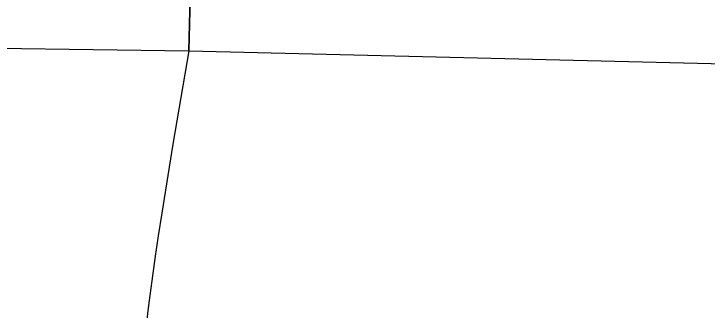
# Model space of a CAD drawing. Header units: millimetres. Extents: x 1418 to 1811, y 1796 to 1956.
# Drawn here: x 1466.447 to 1468.113, y 1824.158 to 1824.872 of the extents above; entities that cross this region are included whole.
import ezdxf

# ---------------------------------------------------------------- set-up
doc = ezdxf.new("R2010")
doc.units = ezdxf.units.MM
doc.layers.add('pisoexterno_ultrafino', color=9, linetype='Continuous', lineweight=30)
doc.layers.add('VEGETAIS', color=3, linetype='Continuous')

msp = doc.modelspace()

# ---------------------------------------------------------------- linework, layer by layer
at = {"layer": 'pisoexterno_ultrafino'}
for p, q in [((1466.8855, 1825.5313), (1466.8673, 1824.7832)), ((1466.8673, 1824.7832), (1516.133, 1823.584))]:
    msp.add_line(p, q, dxfattribs=at)
at = {"layer": 'VEGETAIS'}
for p, q in [((1466.8673, 1824.7832), (1466.9637, 1828.7431)), ((1462.9217, 1824.8393), (1466.8673, 1824.7832)), ((1466.8673, 1824.7832), (1470.0303, 1824.7062))]:
    msp.add_line(p, q, dxfattribs=at)
msp.add_open_spline([(1466.8673, 1824.7832), (1466.7632, 1824.184), (1466.4452, 1822.3547), (1468.6996, 1823.3254), (1469.8952, 1823.217)], degree=3, knots=[0, 0, 0, 0, 1.497493, 4.572203, 4.572203, 4.572203, 4.572203], dxfattribs=at)

doc.saveas('drawing.dxf')
